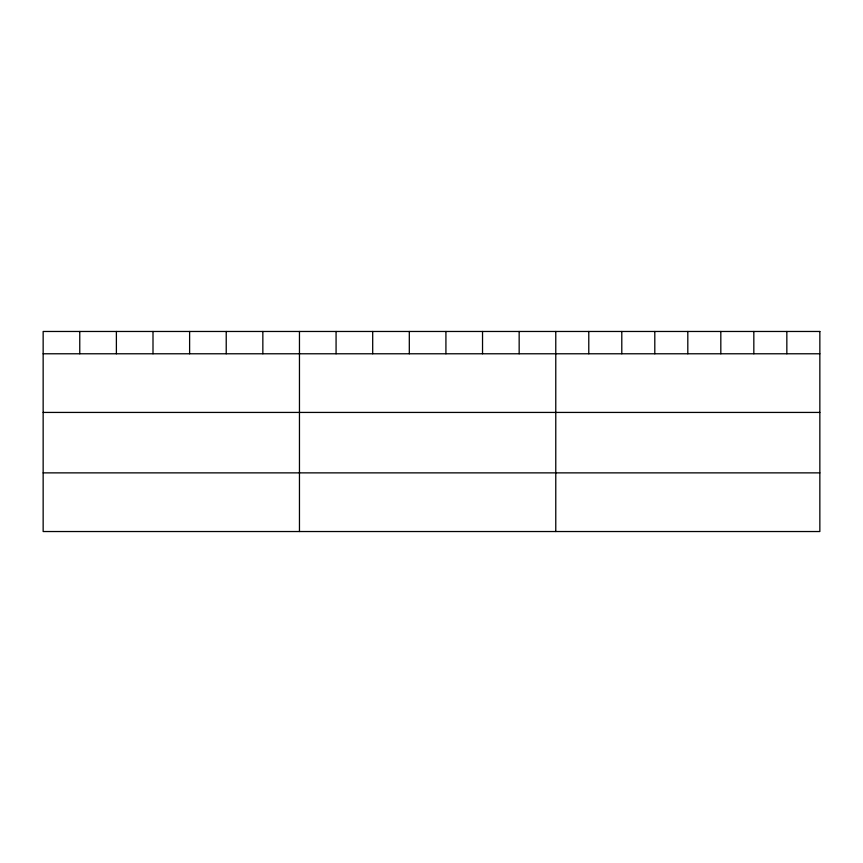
<?xml version="1.0" encoding="UTF-8"?>
<svg xmlns="http://www.w3.org/2000/svg" width="863" height="863" viewBox="0 0 863 863"><rect width="100%" height="100%" fill="white"/><g stroke="black" fill="none" stroke-linecap="round" stroke-linejoin="round"><path stroke-width="1.29" d="M43.15 353.776L819.85 353.776M43.15 412.428L819.85 412.428M43.15 472.87L819.85 472.87M786.84 331.468L786.84 353.776M753.831 331.468L753.831 353.776M720.821 331.468L720.821 353.776M687.811 331.468L687.811 353.776M654.801 331.468L654.801 353.776M621.792 331.468L621.792 353.776M588.782 331.468L588.782 353.776M555.772 331.468L555.772 531.532M519.159 331.468L519.159 353.776M482.536 331.468L482.536 353.776M445.923 331.468L445.923 353.776M409.31 331.468L409.31 353.776M372.697 331.468L372.697 353.776M336.074 331.468L336.074 353.776M299.461 331.468L299.461 531.532M262.848 331.468L262.848 353.776M226.225 331.468L226.225 353.776M189.612 331.468L189.612 353.776M152.999 331.468L152.999 353.776M116.386 331.468L116.386 353.776M79.763 331.468L79.763 353.776M819.85 331.468L43.15 331.468L43.15 531.532L819.85 531.532L819.85 331.468"/></g></svg>
